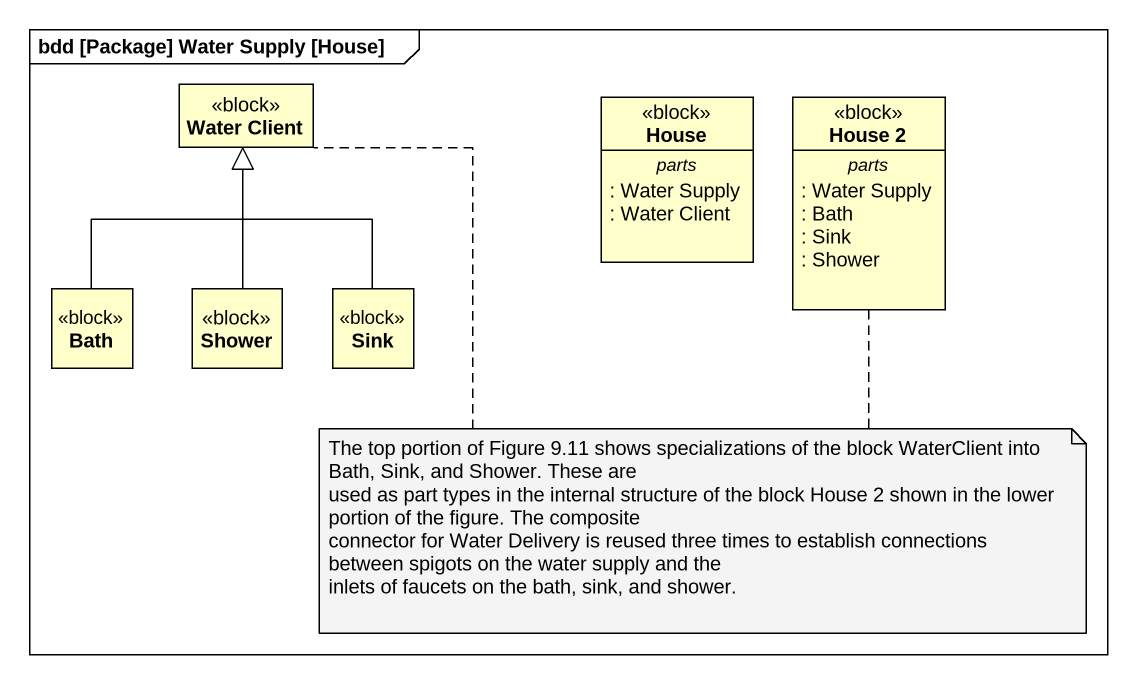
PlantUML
@startuml
mainframe bdd [Package] Water Supply [House]
hide circle
hide empty members
class "Water Client" as Water_Client <<block>>
class House <<block>> {
  -- parts --
  : Water Supply
  : Water Client
}
class "House 2" as House_2 <<block>> {
  -- parts --
  : Water Supply
  : Bath
  : Sink
  : Shower
}
class Bath <<block>>
class Shower <<block>>
class Sink <<block>>
Bath -up-|> Water_Client
Shower -up-|> Water_Client
Sink -up-|> Water_Client
note as N1
  The top portion of Figure 9.11 shows specializations of the block WaterClient into Bath, Sink, and Shower. These are
  used as part types in the internal structure of the block House 2 shown in the lower portion of the figure. The composite
  connector for Water Delivery is reused three times to establish connections between spigots on the water supply and the
  inlets of faucets on the bath, sink, and shower.
end note
N1 .. House_2
N1 .. Water_Client
@enduml
